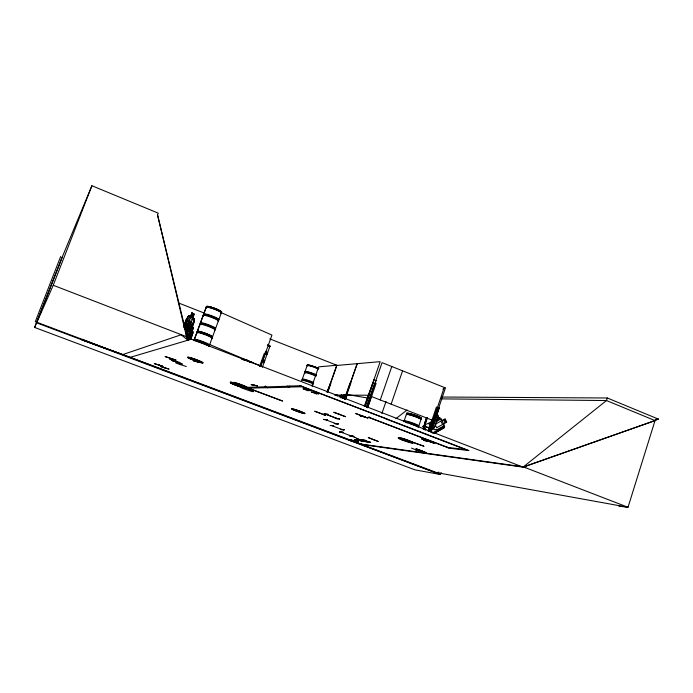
<?xml version="1.0" encoding="UTF-8"?>
<svg xmlns="http://www.w3.org/2000/svg" width="693" height="693" viewBox="0 0 693 693"><rect width="100%" height="100%" fill="white"/><g stroke="black" fill="none" stroke-linecap="round" stroke-linejoin="round"><path stroke-width="1.04" d="M186.088 328.906L186.105 326.992M190.566 329.842L190.601 331.41M186.278 330.968C185.118 324.471 188.349 323.657 187.058 330.31C190.41 324.636 191.892 328.447 187.205 331.514L186.824 337.058M192.68 333.246L192.723 331.756M192.793 333.281C193.295 328.473 191.866 338.643 190.705 339.059M423.666 427.442C421.604 424.67 427.079 426.905 423.518 427.217M424.107 425.9L424.766 426.931M186.296 335.62L186.434 332.112M432.657 429.288L424.887 426.299L425.112 422.409L426.637 417.541L424.948 422.384L424.818 426.386L432.701 429.435L434.953 426.23M160.516 366.432L169.023 369.17M168.78 368.962L160.533 366.519M189.908 322.306L189.977 321.847L189.691 322.184M192.593 315.081L192.489 314.847M188.747 325.996L188.661 326.282M189.769 322.825L189.752 322.695M378.213 441.415L368.347 437.595M367.94 418.104L355.7 413.513L367.758 418M169.56 359.243L180.041 362.552M434.164 443.182L421.5 438.842L434.147 443.251M441.502 397.028L607.302 397.99L658.35 419.1L655.041 420.582L628.014 507.267L618.84 506.133M607.302 397.99L606.488 400.545L523.042 467.134L362.084 444.568M441.172 472.487L440.488 474.532L414.986 469.845L34.65 327.468L62.214 257.19M428.118 431.063L431.834 420.062M428.3 431.081L436.417 407.077L437.448 407.484L429.158 431.462M429.339 431.479L444.23 387.422L382.06 362.638L366.606 407.285M430.457 431.826L438.764 407.718L439.197 407.874L431.081 431.912M430.639 431.756L445.547 387.63L442.87 389.206M430.89 431.973L439.197 407.874M436.477 415.956L434.208 422.687L431.557 424.922M429.045 441.008L429.149 440.419L428.854 441.025L429.495 441.276L423.692 440.445L429.504 441.25M438.201 416.606L434.909 426.221L432.614 429.279M436.01 414.388L437.578 414.864L438.331 416.597L435.057 426.29M421.656 451.975L411.477 448.111M418.815 425.918L421.145 419.04M423.016 428.854L426.741 417.593M423.18 428.794L426.923 417.749M423.423 429.002L427.157 417.974M423.588 428.941L427.33 417.896M404.175 420.824L406.505 413.955M391.121 404.175L402.581 370.816M357.042 441.476L357.354 440.592L358.186 440.757L357.952 442.203L351.498 441.19L352.07 441.406M355.405 439.709L354.807 439.631L354.504 440.523L355.093 440.601L355.405 439.709L354.781 440.731L357.805 441.865L357.311 441.995L357.354 440.592M352.668 440.947L349.038 439.968L357.64 441.554L358.186 440.757M358.861 439.007L349.809 435.395M380.275 399.956L391.805 366.519M381.843 413.608L386.036 401.42M352.616 436.053L353.135 436.252L349.324 435.663L349.818 435.767M350 440.098L354.738 441.224L351.082 440.246M360.299 416.138L365.419 416.718L360.377 416.103M364.284 406.367L373.129 382.016L373.536 382.181L365.098 406.54M364.691 406.522L380.18 361.651L336.859 365.454L327.399 392.377M365.012 406.297L368.832 395.279L370.972 395.287M353.638 441.077L349.116 439.752M355.171 439.622L354.573 439.544L354.192 440.653L356.202 441.406M354.071 441.363L351.16 440.02M366.45 407.276L375.026 382.96L376.1 383.385L367.68 407.701M367.524 407.692L371.379 396.552M340.341 397.825L341.372 394.863M342.091 398.51L343.122 395.547M339.033 418.711L339.631 418.944L335.169 418.364L335.767 418.52M343.087 398.068L344.144 395.062M334.745 423.666L338.158 423.96L334.295 423.414M343.91 398.44L345.313 394.43M344.049 398.44L345.452 394.43M344.308 398.206L345.045 396.223L344.222 394.438M344.438 399.038L350.104 382.805L350.927 382.77L345.244 399.047M344.793 399.047L357.146 363.678M344.889 399.038L357.241 363.66M345.642 399.203L347.063 395.131M342.775 432.267L343.226 432.519L339.501 431.964L343.208 432.354M340.843 429.556L344.187 429.885L340.315 429.357L343.754 429.582M326.992 392.16L330.44 383.255M327.313 392.16L336.763 365.254L318.702 366.848L311.98 385.88M330.111 385.377L330.526 383.472M327.72 392.377L330.856 383.463M324.497 414.293L323.917 414.033L328.196 414.457M323.562 419.378L327.373 419.906L323.501 419.404L324.055 419.646M325.346 415.358L314.847 411.2M323.917 414.033L327.737 414.301M326.801 419.689L327.313 419.776M333.801 412.326L345.53 416.684L333.983 412.257M330.093 425.493L333.853 425.84M302.33 379.106L304.599 372.713M305.067 371.431L307.242 365.263M305.925 389.033L304.946 388.652L306.081 389.509L302.945 388.721L308.238 390.757L307.129 389.916L310.334 390.731L306.791 389.7L305.925 389.033L306.193 388.288M312.266 385.871L312.976 383.861L312.326 386.01M265.35 385.914L264.986 386.911L267.255 387.777L289.371 387.214L289.761 386.131M257.424 385.836L251.074 384.58L251.654 384.745M259.554 366.536L264.25 353.517L265.168 353.915L261.001 364.89M262.318 367.377L264.25 362.015M264.726 360.672L267.126 354.028M267.619 352.694L269.923 346.292M193.754 361.053L199.688 362.162L193.78 361.018M209.607 344.863L212.231 337.699M215.099 329.842L212.491 337.006A8.125 0.936 20.2 0 0 205.405 333.281A8.125 0.936 20.2 0 0 197.314 331.419L199.861 324.454L197.314 331.419A8.108 0.936 20.2 0 1 205.397 333.298A8.108 0.936 20.2 0 1 212.379 337.023M215.644 328.352L218.364 320.954M218.927 319.464L221.543 312.344M189.432 330.648L190.462 327.876L189.83 325.918L191.441 326.793M186.963 337.985L189.362 331.505L188.73 329.556L190.324 325.493L188.054 324.22M190.956 327.824L193.104 323.033M188.227 337.24L194.534 320.79L188.098 338.167M188.002 338.851L192.23 327.512L192.949 328.049L192.507 329.253L191.779 328.716M188.08 338.894L190.584 332.112L190.306 330.275C185.88 329.937 195.149 322.808 193.304 320.157L192.654 318.182L194.239 314.137L191.848 312.786L190.402 316.935L188.791 316.017M191.926 331.167L193.46 327.512L189.709 339.57M189.458 338.184L191.597 332.406L190.462 331.583M190.055 339.206L191.519 335.282M190.393 339.44L192.853 333.264M206.323 306.964L203.699 314.085L206.176 307.406M196.821 332.744L194.343 339.457L196.968 332.293A8.16 0.936 20.2 0 1 206.072 334.546A8.16 0.936 20.2 0 1 211.46 337.915M176.057 360.083L165.306 356.67M184.052 325.095L186.252 319.17L187.24 319.629L185.412 324.558M184.043 326.178L186.608 319.265M184.373 325.667L187.656 316.9L188.92 315.895L187.656 316.9M171.569 360.438L182.363 364.085L171.786 360.473M184.156 326.654L187.716 316.996L188.903 316.043M183.853 327.702C184.009 325.797 185.863 322.193 187.69 324.558M186.114 325.078L188.877 317.637L190.514 316.961L191.987 312.993M185.048 328.213L186.079 325.424L187.716 324.731M187.612 324.792L190.021 318.286L192.16 319.508L189.414 326.914M186.183 328.846L189.276 320.608L191.537 321.89L188.617 329.521M185.421 331.566L186.114 329.703L188.236 330.873L186.512 335.516M188.089 324.393L186.608 328.378L184.97 329.071M175.84 360.074L165.09 356.505M189.094 324.081L189.059 324.523M191.909 316.337L191.857 316.77L191.935 316.32M187.994 327.72L187.916 328.205M194.005 314.198L192.541 318.156L194.057 319.023L194.326 320.772M154.253 363.582L162.881 366.276L154.574 363.738M525.658 467.619L523.042 467.134L191.493 339.206L187.942 340.202L186.573 336.737L157.554 214.96L158.238 213.158L91.9 185.733L62.691 255.968L34.65 327.468M361.98 444.525L362.69 444.646L130.301 357.319L81.878 339.83L82.086 339.284L105.154 348.362M60.646 256.531L35.3 321.682L350.563 440.557M36.902 322.306L53.231 285.265L91.9 185.733M343.078 398.397L344.923 396.058M343.13 398.527L345.036 396.119M357.103 439.734L357.06 439.786M339.301 396.959C340.8 393.537 345.339 395.201 340.428 397.539M325.519 415.298L314.847 411.304M184.936 324.792L186.244 323.718M395.937 418.667L407.025 410.005M248.518 360.81A7.45 0.788 19.9 0 0 241.866 359.078L241.71 359.329M432.363 433.038L443.494 426.836L443.936 427.763L433.731 433.454M425.632 426.316L423.744 427.234M435.854 420.642L439.57 418.581L438.972 417.645L439.57 418.581M435.906 421.742L440.116 419.412L441.969 420.53L445.105 418.78L446.716 422.167L443.581 423.917L443.329 426.195L437.456 429.461L434.39 429.738L433.532 427.928M435.88 423.908L440.921 421.11L442.532 424.497L436.651 427.772L435.039 424.376M424.341 425.996L423.18 426.498L424.367 425.996L424.462 426.697M437.274 418.685L439.128 417.654M436.503 419.274L439.31 417.714L440.895 418.269L444.646 426.169L444.135 427.884L435.741 432.571L431.774 432.631M357.934 442.212L351.108 441.034L351.576 441.198M351.178 441.077L357.805 441.865M357.068 439.457L366.484 440.765L357.25 439.561M354.539 440.939L355.119 441.164L348.718 440.133L354.946 441.069M355.05 441.12L355.448 441.276M357.926 439.804L366.995 440.947M357.787 442.004L356.956 441.848M361.616 441.172L370.738 442.359M424.307 425.034L434.364 420.746M655.041 420.582L523.042 467.134L655.041 420.582L606.488 400.545L441.259 398.882M356.895 439.734L356.358 439.717M130.301 357.319L187.933 340.202L186.573 336.737M418.078 450.242L419.187 450.641M427.234 440.991L427.928 441.242M655.197 419.863L658.35 419.1L656.184 419.022M438.946 472.158L436.85 472.661L628.014 507.267L523.241 466.822L360.481 443.962L362.69 444.646M349.133 440.315L349.688 440.514M355.301 441.069L348.718 440.133M361.001 440.973L370.14 442.143M369.326 441.839L360.014 440.575L369.828 442.021M356.453 439.258L365.575 440.419L356.349 439.197M420.348 450.398L415.462 449.696L415.956 449.8M360.88 416.268L365.35 416.562M324.376 414.154L328.257 414.596L327.659 414.362M246.336 387.361L265.116 386.807L267.385 387.673L248.449 388.167L247.037 387.63M264.986 386.911L286.919 386.278L289.371 387.214M354.296 437.231L355.007 437.422M373.328 439.665L372.791 439.466M334.728 395.157L368.555 395.209M437.526 414.864L438.331 416.597M368.815 417.004L369.69 417.065M320.365 413.297L320.573 413.461M363.106 416.58L364.423 417.073M423.12 426.282L425.104 430.136M334.338 423.449L338.132 423.899M335.767 418.563L339.631 418.944M339.509 431.938L343.122 432.397M425.008 440.28L426.108 440.705M426.931 440.653L428.993 440.887M342.385 432.649L341.571 432.337M350.104 435.516L351.013 435.862M353.109 436.166L349.437 435.55M446.89 447.323L465.557 449.558M349.844 435.836L353.135 436.252M447.626 447.6L448.674 447.721L368.615 417.307L449.151 448.189L468.97 450.58L386.859 418.988L385.897 418.927L467.896 450.459M368.347 437.664L377.988 441.415M355.145 440.185L357.155 440.939M416.017 449.939L420.408 450.528M417.151 450.363L421.673 450.9M417.688 450.485L422.124 451.117M361.27 415.687L361.625 415.921M198.068 362.214L196.977 361.772M347.756 394.62L368.009 398.094M361.512 415.887L361.893 415.913M251.654 384.788L257.415 385.862M339.709 414.405L338.972 414.371L340.263 414.605M158.55 364.96L164.613 367.81M170.504 358.394L174.264 360.732M171.266 358.749L170.738 358.558M174.021 360.551L174.367 360.776M174.783 360.914L171.058 358.584M181.038 364.735L177.443 362.482M354.469 437.222L354.998 437.413M418.355 450.251L419.369 450.615M325.762 419.776L335.707 423.579M194.534 320.79L194.135 318.91L194.438 320.798M332.302 425.857L341.926 429.495M189.951 325.831L191.519 326.68L191.796 328.517M185.022 327.339L186.469 328.17M190.306 330.275L190.584 332.112M252.902 384.65L253.941 385.074M158.654 365.003L159.225 365.272M339.154 395.712L339.293 395.331M253.681 385.022L254.045 385.117M192.126 331.115L192.897 331.687M186.348 366.554L175.883 363.011M315.098 367.342L315.817 367.645M315.202 367.628L315.41 367.636M353.066 440.41C350.892 439.778 355.171 441.129 352.954 440.479M158.862 365.046L159.442 365.315M427.512 440.246L430.405 441.276M81.878 339.83L122.765 354.573L181.116 334.78L187.933 340.202M350.675 435.776L341.658 432.363M353.006 440.592C354.972 441.415 350.97 439.847 352.893 440.653M177.313 362.543L176.854 362.292L180.656 364.492M180.674 364.613L180.526 364.553M355.093 440.601L357.64 441.554M354.504 440.523L356.193 441.155M363.097 444.941L437.604 472.964M349.038 439.968L352.009 441.086M36.686 322.86L440.488 474.532L352.581 441.32M337.586 423.778L338.149 423.986M343.641 429.703L344.178 429.903M246.639 387.422L282.605 401.065L247.124 387.82M339.605 418.841L339.163 418.65M326.542 414.492L337.153 418.546M326.507 414.518L337.119 418.52M425.181 440.298L426.23 440.696M53.231 285.265L186.668 336.772L191.493 339.206M428.421 423.709L430.777 424.618M370.469 396.136L433.056 420.486M435.958 414.388L437.439 414.968M178.248 302.85L204.418 313.141M269.837 338.886L337.274 365.419M373.51 379.677L376.524 380.864M197.21 361.807L198.285 362.24M209.338 344.395L260.767 366.112L271.951 335.091L221.024 312.569M184.901 327.46L190.228 330.388M186.131 323.683L187.829 324.757M186.252 319.17L186.893 319.534M187.976 324.359L190.194 325.58M189.189 320.746L191.407 321.976M188.808 315.861L194.248 318.936M191.874 312.959L194.118 314.224M190.913 330.379L192.836 331.791M192.256 326.611L193.46 327.512M192.143 326.576L193.373 327.598M423.588 427.295L423.172 426.394M428.993 426.81L431.306 431.661M425.779 429.764L424.341 427.07L425.623 429.755M344.135 394.542L344.915 396.231M432.302 423.683L433.446 424.116L432.934 420.998M157.554 214.96L187.431 338.115M336.954 394.421L337.274 396.292M190.116 330.353L190.384 332.094M191.329 326.758L191.589 328.499M200.286 324.878A8.117 0.996 20.3 0 1 207.987 326.273A8.117 0.996 20.3 0 1 214.302 330.093M200.355 324.324A8.247 1.014 20.3 0 1 208.186 325.736A8.247 1.014 20.3 0 1 214.596 329.625M197.141 331.93A8.108 0.936 20.2 0 1 206.202 334.165A8.108 0.936 20.2 0 1 211.556 337.526M206.852 307.094A8.099 1.135 20.3 0 1 214.605 308.307A8.099 1.135 20.3 0 1 220.833 312.318A8.082 1.135 20.3 0 0 214.596 308.333A8.082 1.135 20.3 0 0 206.861 307.112A8.117 1.135 20.3 0 1 214.587 308.35A8.117 1.135 20.3 0 1 220.824 312.37M197.21 331.601A8.16 0.944 20.2 0 1 206.323 333.853A8.16 0.944 20.2 0 1 211.712 337.231M206.713 307.38A8.134 1.135 20.3 0 1 214.492 308.602A8.134 1.135 20.3 0 1 220.746 312.63M203.231 315.02A8.238 1.083 20.3 0 1 212.491 317.16A8.238 1.083 20.3 0 1 217.853 320.764M200.814 323.388A8.134 1.005 20.3 0 1 208.541 324.766A8.134 1.005 20.3 0 1 214.865 328.612M203.543 316.008A8.125 1.065 20.3 0 1 210.291 316.952A8.125 1.065 20.3 0 1 218.234 321.197M200.528 323.874A8.247 1.014 20.3 0 1 207.346 324.904A8.247 1.014 20.3 0 1 215.428 329.14M203.803 315.003A8.238 1.091 20.3 0 1 210.646 315.956A8.238 1.091 20.3 0 1 218.693 320.27M204.088 314.518A8.125 1.074 20.3 0 1 210.845 315.454A8.125 1.074 20.3 0 1 218.78 319.707M197.115 331.99A8.108 0.936 20.2 0 1 206.176 334.234A8.108 0.936 20.2 0 1 211.53 337.586M197.228 333.142A8.125 0.927 20.2 0 1 203.915 334.251A8.125 0.927 20.2 0 1 211.919 338.34M196.968 332.259A8.16 0.936 20.2 0 1 206.081 334.511A8.16 0.936 20.2 0 1 211.469 337.881M194.283 340.783A8.264 0.884 20.2 0 1 201.048 341.995A8.264 0.884 20.2 0 1 209.208 346.076M194.447 340.324A8.264 0.884 20.2 0 1 202.235 341.9A8.264 0.884 20.2 0 1 208.723 345.608M194.759 339.847A8.134 0.875 20.2 0 1 202.417 341.389A8.134 0.875 20.2 0 1 208.81 345.045M195.591 340.939A8.151 0.866 20.2 0 1 202.867 343.278A8.151 0.866 20.2 0 1 208.662 345.98M209.052 346.361A8.151 0.866 20.2 0 1 208.914 346.552M302.044 380.665A6.965 0.736 19.5 0 1 304.617 380.743A6.965 0.736 19.5 0 1 311.937 383.281M302.728 380.596A7.06 0.754 19.5 0 1 304.729 380.266A7.06 0.754 19.5 0 1 313.487 383.446M308.09 365.722A6.965 0.84 19.5 0 1 310.1 365.272A6.965 0.84 19.5 0 1 318.737 368.407M307.285 365.939A6.939 0.84 19.5 0 1 310.62 366.112A6.939 0.84 19.5 0 1 318.494 369.04M318.65 368.659A6.965 0.84 19.5 0 0 310.741 365.722A6.965 0.84 19.5 0 0 307.397 365.549A6.965 0.84 19.5 0 1 310.75 365.696A6.965 0.84 19.5 0 1 318.659 368.633M305.448 372.938A7.051 0.806 19.5 0 1 307.467 372.539A7.051 0.806 19.5 0 1 316.225 375.71M302.503 379.374A6.965 0.745 19.5 0 1 305.812 379.651A6.965 0.745 19.5 0 1 313.721 382.579M304.773 372.99A6.956 0.788 19.5 0 1 308.09 373.215A6.956 0.788 19.5 0 1 315.999 376.143M302.261 379.79A7.06 0.754 19.5 0 1 305.613 380.076A7.06 0.754 19.5 0 1 313.634 383.047M304.981 372.115A7.051 0.806 19.5 0 1 308.35 372.34A7.051 0.806 19.5 0 1 316.363 375.32M305.223 371.699A6.956 0.797 19.5 0 1 308.55 371.924A6.956 0.797 19.5 0 1 316.45 374.852M242.411 386.919A7.32 0.598 19.8 0 1 241.025 386.529M235.863 384.754A7.32 0.598 19.8 0 1 230.674 382.146M231.297 382.207A7.32 0.598 19.8 0 1 232.337 382.449M241.952 358.905A7.424 0.788 19.9 0 1 248.588 360.629M250.355 361.486A7.45 0.788 19.9 0 1 252.07 362.179M243.46 359.676A7.45 0.78 19.9 0 1 246.569 360.559A7.406 0.78 19.9 0 0 243.494 359.676M244.794 360.291A7.45 0.78 19.9 0 1 246.483 360.802M248.302 361.417A7.45 0.78 19.9 0 1 251.854 362.786M265.09 352.659A7.233 0.858 19.9 0 1 266.233 354.166M262.682 359.346A7.242 0.806 19.8 0 1 264.509 360.819M262.197 360.689A7.242 0.797 19.8 0 1 263.366 362.127M262.448 360.239A7.354 0.814 19.8 0 1 263.626 361.703M262.595 359.823A7.354 0.814 19.8 0 1 264.449 361.322M267.983 344.603A7.207 0.91 19.9 0 1 269.101 346.162M265.488 351.801A7.346 0.875 19.9 0 1 267.325 353.352M265.575 351.316A7.233 0.866 19.9 0 1 267.385 352.85M267.732 345.279A7.199 0.901 19.9 0 1 269.516 346.838M265.341 352.217A7.346 0.875 19.9 0 1 267.177 353.759M267.922 344.863A7.251 0.91 19.9 0 1 269.049 346.431M407.328 414.353A7.727 0.832 18.9 0 1 413.591 415.202A7.727 0.832 18.9 0 1 420.798 418.815M406.938 413.392A7.71 0.84 18.8 0 1 414.735 414.977A7.71 0.84 18.8 0 1 420.972 418.26M407.406 413.998A7.77 0.84 18.9 0 1 413.712 414.847A7.77 0.84 18.9 0 1 420.954 418.485M406.505 414.657A7.71 0.832 18.9 0 1 414.301 416.25A7.71 0.832 18.9 0 1 420.538 419.534M406.488 414.665A7.727 0.832 18.9 0 1 414.293 416.268A7.727 0.832 18.9 0 1 420.547 419.551M407.189 414.639A7.77 0.84 18.9 0 1 413.487 415.497A7.77 0.84 18.9 0 1 420.738 419.126M405.015 421.751A7.874 0.788 18.9 0 1 414.579 424.714A7.874 0.788 18.9 0 1 418.174 426.957M403.742 421.725A7.874 0.788 18.9 0 1 404.132 421.647M404.002 421.543A7.874 0.788 18.9 0 1 411.928 423.232A7.874 0.788 18.9 0 1 418.321 426.524M404.288 421.075A7.753 0.78 18.9 0 1 412.092 422.747A7.753 0.78 18.9 0 1 418.381 425.978M406.211 422.557A7.77 0.771 18.9 0 1 407.83 422.99M409.667 423.544A7.77 0.771 18.9 0 1 416.632 426.178M417.662 426.715A7.77 0.771 18.9 0 1 418.329 427.356M430.223 422.947L430.232 422.903M416.095 448.761L426.36 452.728L416.095 448.761M423.839 446.197L412.11 442.03L423.839 446.197M203.144 315.575L200.416 322.964L203.162 315.575M189.319 321.63L188.834 322.955L190.185 323.718L190.679 322.401L189.319 321.63M192.126 313.877L191.632 315.194L193.009 315.982L193.494 314.665L192.126 313.877M188.219 325.268L187.725 326.594L189.085 327.356L189.579 326.031L188.219 325.268M444.854 419.637L443.806 420.218L444.88 422.479L445.928 421.898L444.854 419.637M299.688 385.758L287.249 386.122L289.7 387.066L302.235 386.737L299.688 385.758M301.247 386.079L300.493 386.096L386.963 419.048L301.247 386.079M382.406 411.971L382.406 411.971M317.68 393.555L313.349 391.883L314.449 392.723L311.296 391.926L316.571 393.953L315.497 393.139L318.719 393.953L317.68 393.555M214.319 309.078A8.099 1.126 20.3 0 0 206.566 307.857A8.073 1.126 20.3 0 1 214.319 309.087A8.099 1.126 20.3 0 1 220.547 313.089A8.073 1.126 20.3 0 0 214.319 309.087M190.324 358.853A8.151 0.728 20.1 0 0 202.876 362.959A8.151 0.728 20.1 0 0 192.862 358.446A8.151 0.728 20.1 0 0 190.324 358.853A8.134 0.728 20.1 0 0 202.85 362.967A8.134 0.728 20.1 0 0 192.862 358.463A8.134 0.728 20.1 0 0 190.332 358.87M294.889 410.473A6.956 0.537 19.5 0 0 304.911 413.53A6.956 0.537 19.5 0 0 295.253 409.606A6.973 0.537 19.5 0 0 294.88 410.49A6.973 0.537 19.5 0 0 304.92 413.556A6.973 0.537 19.5 0 0 295.244 409.624A6.956 0.537 19.5 0 0 294.889 410.473M232.484 383.887A7.363 0.598 19.8 0 0 243.979 387.682A7.363 0.598 19.8 0 0 235.256 383.809A7.363 0.598 19.8 0 0 232.484 383.887M239.917 386.382A7.38 0.598 19.8 0 0 243.988 387.066A7.38 0.598 19.8 0 1 239.908 386.399A7.38 0.598 19.8 0 1 231.141 382.96A7.38 0.598 19.8 0 1 233.628 383.004A7.38 0.598 19.8 0 0 231.141 382.96A7.38 0.598 19.8 0 0 239.917 386.382M240.61 385.473A7.38 0.598 19.8 0 0 235.291 383.524A7.38 0.598 19.8 0 1 240.61 385.49M232.493 383.913A7.337 0.598 19.8 0 0 243.945 387.699A7.337 0.598 19.8 0 0 235.256 383.835A7.337 0.598 19.8 0 0 232.493 383.913M251.966 362.465A7.45 0.788 19.9 0 0 243.486 359.598A7.406 0.78 19.9 0 1 251.949 362.465M251.94 362.543A7.45 0.78 19.9 0 0 248.389 361.174A7.406 0.78 19.9 0 1 251.923 362.526M235.282 384.13A7.458 0.615 19.8 0 0 246.942 387.985A7.458 0.615 19.8 0 0 238.123 384.061A7.458 0.615 19.8 0 0 235.282 384.13A7.424 0.606 19.8 0 0 246.899 387.993A7.424 0.606 19.8 0 0 238.123 384.087A7.424 0.606 19.8 0 0 235.291 384.165M235.473 383.697A7.415 0.606 19.8 0 0 247.054 387.526A7.415 0.606 19.8 0 0 238.297 383.619A7.415 0.606 19.8 0 0 235.473 383.697M235.369 383.87A7.467 0.615 19.8 0 0 247.046 387.725A7.467 0.615 19.8 0 0 238.219 383.792A7.467 0.615 19.8 0 0 235.369 383.87M242.013 387.95A7.251 0.589 19.8 0 0 253.378 391.701A7.251 0.589 19.8 0 0 244.854 387.915A7.251 0.589 19.8 0 0 242.013 387.95M401.455 439.717A7.753 0.65 19 0 0 412.941 443.139A7.753 0.65 19 0 0 402.512 438.886A7.753 0.65 19 0 0 401.455 439.717M401.628 439.232A7.736 0.658 19 0 0 413.089 442.645A7.736 0.658 19 0 0 402.685 438.4A7.736 0.658 19 0 0 401.628 439.232M401.524 439.431A7.796 0.658 19 0 0 413.08 442.862A7.796 0.658 19 0 0 402.59 438.591A7.796 0.658 19 0 0 401.524 439.431"/></g></svg>
